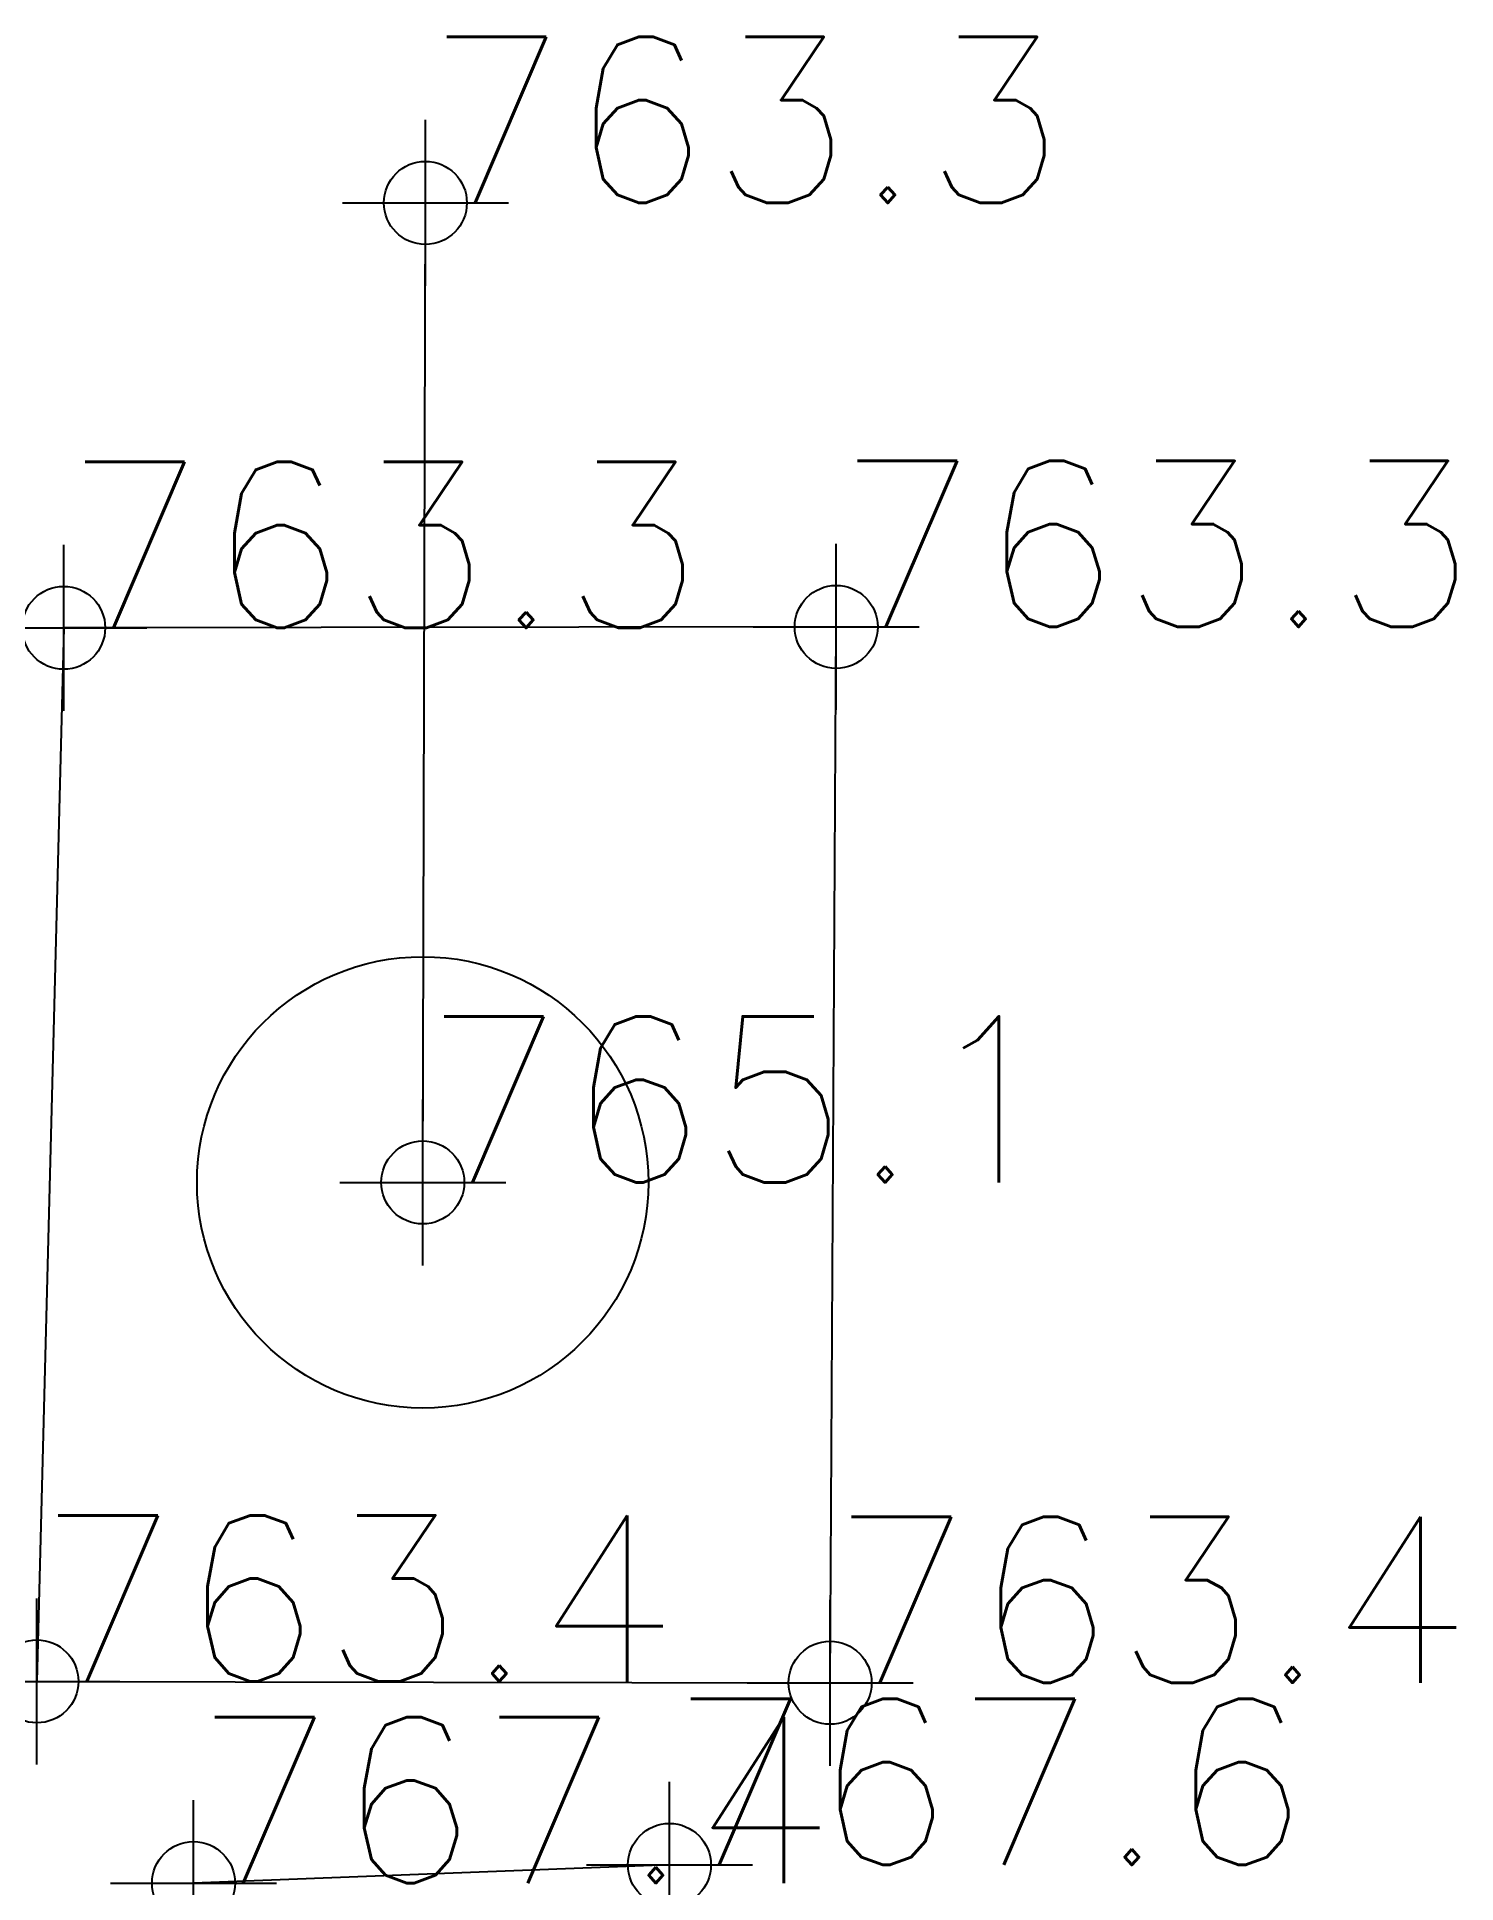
# Model space of a CAD drawing. Header units: metres. Extents: x 103368.2 to 103376.8, y 60895.9 to 60907.
import ezdxf

# ---------------------------------------------------------------- set-up
doc = ezdxf.new("R2010")
doc.units = ezdxf.units.M
doc.header["$PDMODE"] = 34
doc.header["$PDSIZE"] = 0.5
doc.layers.add('ezysurf-POINTS', color=7, linetype='Continuous')
doc.styles.get("Standard").update_dxf_attribs({"font": 'simplex.shx'})

msp = doc.modelspace()

# ---------------------------------------------------------------- linework, layer by layer
at = {"elevation": 765.1299999999999, "flags": 128}
msp.add_lwpolyline([(103370.5454060131, 60900.09464240755), (103370.5614085925, 60905.99690302093)], dxfattribs=at)
msp.add_circle((103370.5454060131, 60900.09464240755, 765.1299999999999), 1.359866085541737)
msp.add_point((103370.5454060131, 60900.09464240755, 765.1299999999999))
at = {"layer": 'ezysurf-POINTS'}
msp.add_polyline3d([(103368.2209629162, 60897.08801874532, 763.406), (103372.9998908698, 60897.07949733409, 763.3560000000001), (103373.036510306, 60903.44189979045, 763.2939999999998), (103368.3822931939, 60903.43623649058, 763.246)], close=True, dxfattribs=at)
msp.add_polyline3d([(103372.0318646343, 60895.98195179642, 767.602), (103369.1644816698, 60895.87262689014, 767.433)], dxfattribs=at)
for p in [(103370.5614085925, 60905.99690302093, 763.2929999999999), (103368.3822931939, 60903.43623649058, 763.246), (103373.036510306, 60903.44189979045, 763.2939999999998), (103368.2209629162, 60897.08801874532, 763.406), (103372.9998908698, 60897.07949733409, 763.3560000000001), (103372.0318646343, 60895.98195179642, 767.602), (103369.1644816698, 60895.87262689014, 767.433)]:
    msp.add_point(p, dxfattribs=at)

# ---------------------------------------------------------------- texts
for s, p in [('763.3', (103370.5614085925, 60905.99690302093, 763.2929999999999)), ('763.3', (103368.3822931939, 60903.43623649058, 763.246)), ('763.3', (103373.036510306, 60903.44189979045, 763.2939999999998)), ('765.1', (103370.5454060131, 60900.09464240755, 765.1299999999999)), ('763.4', (103368.2209629162, 60897.08801874532, 763.406)), ('763.4', (103372.9998908698, 60897.07949733409, 763.3560000000001)), ('767.6', (103372.0318646343, 60895.98195179642, 767.602)), ('767.4', (103369.1644816698, 60895.87262689014, 767.433))]:
    msp.add_text(s, height=1).set_placement(p)

doc.saveas('drawing.dxf')
